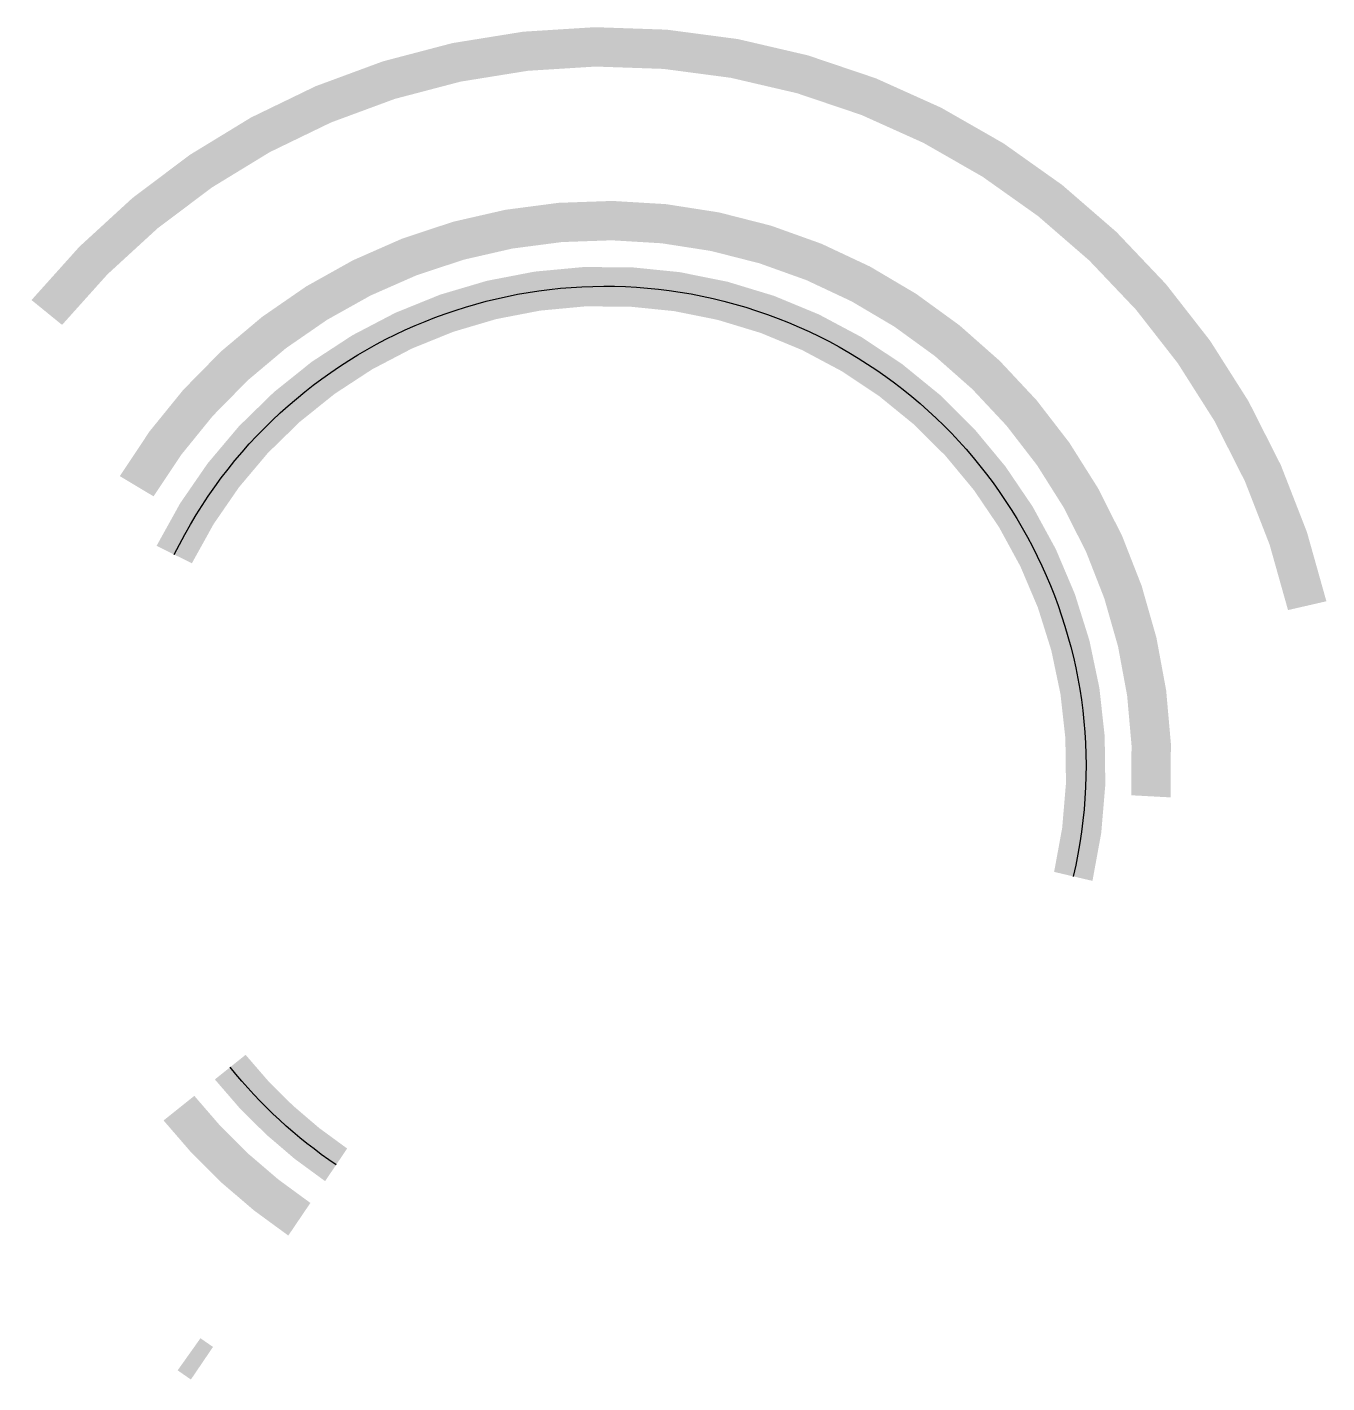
# Model space of a CAD drawing. Extents: x -493 to 187849, y -1657 to 664362.
# Drawn here: x -492.7 to -162.7, y -1656.9 to -1312.6 of the extents above.
import ezdxf

# ---------------------------------------------------------------- set-up
doc = ezdxf.new("R2010")
doc.units = 0
doc.header["$MEASUREMENT"] = 0
doc.layers.add('GBOUND_BOUNDARY', color=5, linetype='CONTINUOUS')

msp = doc.modelspace()

# ---------------------------------------------------------------- linework, layer by layer
at = {"layer": 'GBOUND_BOUNDARY', "color": 5}
for points, format in [([(-487.72, -1385.07, 10, 10, -0.624509), (-167.66, -1459.53, 10, 10, -0.624509)], "xyseb"), ([(-464.89, -1429.2, 10, 10, -0.782643), (-207.36, -1507.95, 10, 10, -0.782643)], "xyseb"), ([(-455.36, -1446.55, 10, 10, -0.89229), (-227.06, -1528.28, 10, 10, -0.89229)], "xyseb"), ([(-455.36, -1446.55, 10, 10, -0.89229), (-227.06, -1528.28, 10, 10, -0.89229)], "xyseb"), ([(-455.36, -1446.55, -0.89229), (-227.06, -1528.28, -0.89229)], "xyb"), ([(-414.25, -1601.53, 10, 10, -0.075391), (-441.14, -1576.72, 10, 10, -0.075391)], "xyseb"), ([(-414.25, -1601.53, 10, 10, -0.075391), (-441.14, -1576.72, 10, 10, -0.075391)], "xyseb"), ([(-414.25, -1601.53, -0.075391), (-441.14, -1576.72, -0.075391)], "xyb"), ([(-423.59, -1615.35, 10, 10, -0.075386), (-454.16, -1587.14, 10, 10, -0.075386)], "xyseb"), ([(-448.32, -1651.91, 10, 10, -0.005441), (-451.59, -1649.64, 10, 10, -0.005441)], "xyseb")]:
    msp.add_lwpolyline(points, format=format, dxfattribs=at)

doc.saveas('drawing.dxf')
